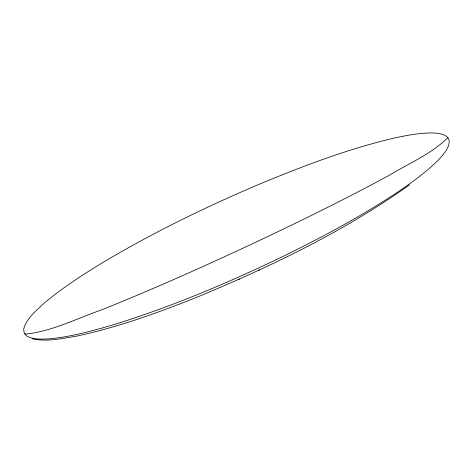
<?xml version="1.0" encoding="UTF-8"?>
<svg xmlns="http://www.w3.org/2000/svg" width="473" height="473" viewBox="0 0 473 473"><rect width="100%" height="100%" fill="white"/><g stroke="black" fill="none" stroke-linecap="round" stroke-linejoin="round"><path stroke-width="0.71" d="M447.949 137.637C431.228 153.95 409.021 163.38 389.202 175.323C345.142 199.216 300.113 221.287 254.793 242.673C204.111 266.411 152.998 289.281 101.039 310.093C76.342 318.719 52.119 331.195 25.891 334.109L24.218 333.205L23.65 329.226C26.671 317.755 36.817 310.182 45.041 302.401C63.246 287.3 83.177 274.476 103.351 262.202C153.075 232.633 205.181 207.221 258.388 184.588C303.116 166.011 348.607 148.617 395.877 137.673C408.891 135.006 422.111 132.416 435.456 133.067C439.878 133.605 444.738 134.214 447.949 137.637L449.226 140.434C449.634 148.108 443.514 153.991 438.944 159.407C427.267 171.267 413.721 181.053 400.081 190.495C362.3 215.836 322.078 237.292 281.258 257.265C226.792 283.445 170.913 306.983 113.136 324.845C92.318 330.929 71.263 336.699 49.618 338.851C42.02 339.123 33.926 339.833 26.943 336.197L24.218 333.205M409.506 184.831C343.906 231.593 270.698 266.589 196.514 297.405C157.645 312.86 118.114 327.18 77.158 336.019C62.424 338.443 47.075 342.068 32.194 338.757M238.552 279.519L239.628 279.035M258.453 270.432L259.636 269.894"/></g></svg>
